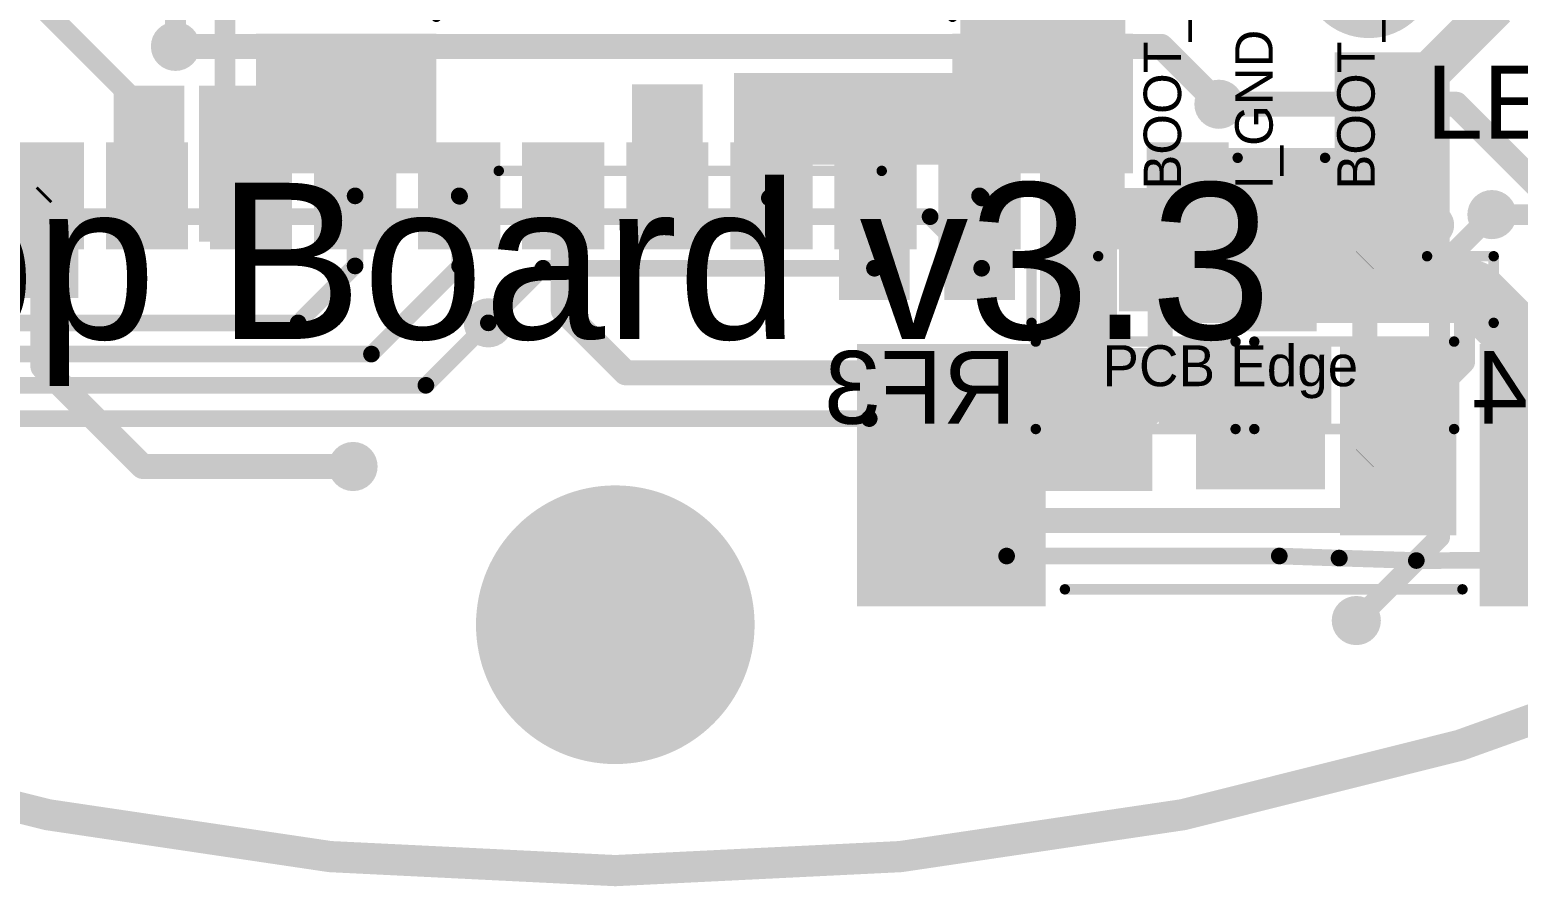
# Model space of a CAD drawing. Header units: millimetres. Extents: x -1.46 to 1.41, y -0.13 to 2.68.
# Drawn here: x -0.281 to 0.434, y -0.126 to 0.286 of the extents above; entities that cross this region are included whole.
import ezdxf

# ---------------------------------------------------------------- set-up
doc = ezdxf.new("R2010")
doc.units = ezdxf.units.MM
doc.header["$MEASUREMENT"] = 0
for name, color, linetype in [('BottomLayer', 5, 'Continuous'), ('BottomOverlay', 54, 'Continuous'), ('BottomPaste', 16, 'Continuous'), ('BottomSolder', 6, 'Continuous'), ('Mechanical2', 216, 'Continuous'), ('MultiLayer', 9, 'Continuous'), ('PadHoleLayer', 156, 'Continuous'), ('TopLayer', 1, 'Continuous'), ('TopOverlay', 2, 'Continuous'), ('TopPaste', 8, 'Continuous'), ('TopSolder', 216, 'Continuous'), ('ViaHoleLayer', 16, 'Continuous')]:
    doc.layers.add(name, color=color, linetype=linetype)
doc.styles.add('Arial', font='', dxfattribs={"height": 0.2})
doc.styles.get('Arial').set_extended_font_data('Arial')

# ---------------------------------------------------------------- blocks, each defined once
blk = doc.blocks.new('0533980367_6')
at = {"layer": 'TopLayer'}
for points in [[(-0.19094, 0.11319), (-0.10827, 0.11319), (-0.10827, -0.00492), (-0.19094, -0.00492)], [(0.19095, -0.00492), (0.10827, -0.00492), (0.10827, 0.11319), (0.19095, 0.11319)], [(-0.06496, -0.02854), (-0.03346, -0.02854), (-0.03346, -0.07972), (-0.06496, -0.07972)], [(-0.01575, -0.02854), (0.01575, -0.02854), (0.01575, -0.07972), (-0.01575, -0.07972)], [(0.03346, -0.02854), (0.06496, -0.02854), (0.06496, -0.07972), (0.03346, -0.07972)]]:
    blk.add_hatch(color=1, dxfattribs=at).paths.add_polyline_path(points)
at = {"layer": 'TopPaste'}
for points in [[(-0.19094, 0.11319), (-0.10827, 0.11319), (-0.10827, -0.00492), (-0.19094, -0.00492)], [(0.19095, -0.00492), (0.10827, -0.00492), (0.10827, 0.11319), (0.19095, 0.11319)], [(-0.06496, -0.02854), (-0.03346, -0.02854), (-0.03346, -0.07972), (-0.06496, -0.07972)], [(-0.01575, -0.02854), (0.01575, -0.02854), (0.01575, -0.07972), (-0.01575, -0.07972)], [(0.03346, -0.02854), (0.06496, -0.02854), (0.06496, -0.07972), (0.03346, -0.07972)]]:
    blk.add_hatch(color=8, dxfattribs=at).paths.add_polyline_path(points)
at = {"layer": 'TopSolder'}
for points in [[(-0.19494, 0.11719), (-0.10427, 0.11719), (-0.10427, -0.00892), (-0.19494, -0.00892)], [(0.19495, -0.00892), (0.10427, -0.00892), (0.10427, 0.11719), (0.19495, 0.11719)], [(-0.06896, -0.02454), (-0.02946, -0.02454), (-0.02946, -0.08372), (-0.06896, -0.08372)], [(-0.01975, -0.02454), (0.01975, -0.02454), (0.01975, -0.08372), (-0.01975, -0.08372)], [(0.02946, -0.02454), (0.06896, -0.02454), (0.06896, -0.08372), (0.02946, -0.08372)]]:
    blk.add_hatch(color=216, dxfattribs=at).paths.add_polyline_path(points)
at = {"layer": 'TopOverlay'}
for points, const_width in [([(0.095, 0.109), (-0.096, 0.109)], 0.005), ([(-0.09, 0.007), (-0.097, 0)], 0.01), ([(-0.083, 0.007), (-0.09, 0.007)], 0.01), ([(-0.097, 0), (-0.097, -0.038)], 0.01), ([(-0.111, -0.051), (-0.111, -0.019)], 0.005), ([(0.111, -0.019), (0.111, -0.051)], 0.005), ([(-0.079, -0.051), (-0.111, -0.051)], 0.005), ([(0.111, -0.051), (0.079, -0.051)], 0.005)]:
    blk.add_lwpolyline(points, dxfattribs=dict(at, const_width=const_width))
for points, const_width in [([(-0.09725, 0.109, 1), (-0.09475, 0.109, 1)], 0.0025), ([(0.09375, 0.109, 1), (0.09625, 0.109, 1)], 0.0025), ([(-0.0925, 0.007, 1), (-0.0875, 0.007, 1)], 0.005), ([(-0.0925, 0.007, 1), (-0.0875, 0.007, 1)], 0.005), ([(-0.0855, 0.007, 1), (-0.0805, 0.007, 1)], 0.005), ([(-0.0995, 0, 1), (-0.0945, 0, 1)], 0.005), ([(-0.0995, 0, 1), (-0.0945, 0, 1)], 0.005), ([(-0.11225, -0.019, 1), (-0.10975, -0.019, 1)], 0.0025), ([(0.10975, -0.019, 1), (0.11225, -0.019, 1)], 0.0025), ([(-0.0995, -0.038, 1), (-0.0945, -0.038, 1)], 0.005), ([(-0.11225, -0.051, 1), (-0.10975, -0.051, 1)], 0.0025), ([(-0.11225, -0.051, 1), (-0.10975, -0.051, 1)], 0.0025), ([(-0.08025, -0.051, 1), (-0.07775, -0.051, 1)], 0.0025), ([(0.07775, -0.051, 1), (0.08025, -0.051, 1)], 0.0025), ([(0.10975, -0.051, 1), (0.11225, -0.051, 1)], 0.0025), ([(0.10975, -0.051, 1), (0.11225, -0.051, 1)], 0.0025), ([(-0.077, -0.066, 1), (-0.087, -0.066, 1)], 0.01), ([(-0.0895, -0.066, 1), (-0.0845, -0.066, 1)], 0.005), ([(-0.0795, -0.066, 1), (-0.0745, -0.066, 1)], 0.005)]:
    blk.add_lwpolyline(points, format="xyb", close=True, dxfattribs=dict(at, const_width=const_width))
blk.add_text('PCB Edge', height=0.019685, rotation=180, dxfattribs=at).set_placement((0.077, 0.01144))
blk = doc.blocks.new('TACTILE_SWITCH_13MM_ACTUATOR_12')
at = {"layer": 'TopLayer'}
for points in [[(-0.20669, 0.11811), (-0.12795, 0.11811), (-0.12795, 0.05906), (-0.20669, 0.05906)], [(0.12795, 0.11811), (0.20669, 0.11811), (0.20669, 0.05906), (0.12795, 0.05906)], [(-0.20669, -0.05906), (-0.12795, -0.05906), (-0.12795, -0.11811), (-0.20669, -0.11811)], [(0.12795, -0.05906), (0.20669, -0.05906), (0.20669, -0.11811), (0.12795, -0.11811)]]:
    blk.add_hatch(color=1, dxfattribs=at).paths.add_polyline_path(points)
at = {"layer": 'TopPaste'}
for points in [[(-0.20669, 0.11811), (-0.12795, 0.11811), (-0.12795, 0.05906), (-0.20669, 0.05906)], [(0.12795, 0.11811), (0.20669, 0.11811), (0.20669, 0.05906), (0.12795, 0.05906)], [(-0.20669, -0.05906), (-0.12795, -0.05906), (-0.12795, -0.11811), (-0.20669, -0.11811)], [(0.12795, -0.05906), (0.20669, -0.05906), (0.20669, -0.11811), (0.12795, -0.11811)]]:
    blk.add_hatch(color=8, dxfattribs=at).paths.add_polyline_path(points)
at = {"layer": 'TopSolder'}
for points in [[(-0.21069, 0.12211), (-0.12395, 0.12211), (-0.12395, 0.05506), (-0.21069, 0.05506)], [(0.12395, 0.12211), (0.21069, 0.12211), (0.21069, 0.05506), (0.12395, 0.05506)], [(-0.21069, -0.05506), (-0.12395, -0.05506), (-0.12395, -0.12211), (-0.21069, -0.12211)], [(0.12395, -0.05506), (0.21069, -0.05506), (0.21069, -0.12211), (0.12395, -0.12211)]]:
    blk.add_hatch(color=216, dxfattribs=at).paths.add_polyline_path(points)
at = {"layer": 'TopOverlay', "const_width": 0.005}
for points in [[(0.094, 0.121), (-0.09, 0.121)], [(-0.124, 0.047), (-0.124, -0.047)], [(0.124, 0.047), (0.124, -0.047)], [(0.094, -0.121), (-0.09, -0.121)]]:
    blk.add_lwpolyline(points, dxfattribs=at)
at = {"layer": 'TopOverlay', "const_width": 0.0025}
for points in [[(-0.09125, 0.121, 1), (-0.08875, 0.121, 1)], [(0.09275, 0.121, 1), (0.09525, 0.121, 1)], [(-0.12525, 0.047, 1), (-0.12275, 0.047, 1)], [(0.12275, 0.047, 1), (0.12525, 0.047, 1)], [(-0.12525, -0.047, 1), (-0.12275, -0.047, 1)], [(0.12275, -0.047, 1), (0.12525, -0.047, 1)], [(-0.09125, -0.121, 1), (-0.08875, -0.121, 1)], [(0.09275, -0.121, 1), (0.09525, -0.121, 1)]]:
    blk.add_lwpolyline(points, format="xyb", close=True, dxfattribs=at)
blk = doc.blocks.new('M55_7012642R_B_121')
at = {"layer": 'BottomLayer'}
for points in [[(-0.42185, 0.14961), (-0.37461, 0.14961), (-0.37461, 0.04331), (-0.42185, 0.04331)], [(-0.28425, 0.08661), (-0.31575, 0.08661), (-0.31575, 0.12992), (-0.28425, 0.12992)], [(-0.23425, 0.08661), (-0.26575, 0.08661), (-0.26575, 0.12992), (-0.23425, 0.12992)], [(-0.18425, 0.08661), (-0.21575, 0.08661), (-0.21575, 0.12992), (-0.18425, 0.12992)], [(-0.13425, 0.08661), (-0.16575, 0.08661), (-0.16575, 0.12992), (-0.13425, 0.12992)], [(-0.08425, 0.08661), (-0.11575, 0.08661), (-0.11575, 0.12992), (-0.08425, 0.12992)], [(-0.03425, 0.08661), (-0.06575, 0.08661), (-0.06575, 0.12992), (-0.03425, 0.12992)], [(0.01575, 0.08661), (-0.01575, 0.08661), (-0.01575, 0.12992), (0.01575, 0.12992)], [(0.06575, 0.08661), (0.03425, 0.08661), (0.03425, 0.12992), (0.06575, 0.12992)], [(0.11575, 0.08661), (0.08425, 0.08661), (0.08425, 0.12992), (0.11575, 0.12992)], [(0.16575, 0.08661), (0.13425, 0.08661), (0.13425, 0.12992), (0.16575, 0.12992)], [(0.21575, 0.08661), (0.18425, 0.08661), (0.18425, 0.12992), (0.21575, 0.12992)], [(0.26575, 0.08661), (0.23425, 0.08661), (0.23425, 0.12992), (0.26575, 0.12992)]]:
    blk.add_hatch(color=5, dxfattribs=at).paths.add_polyline_path(points)
at = {"layer": 'BottomPaste'}
for points in [[(-0.42185, 0.14961), (-0.37461, 0.14961), (-0.37461, 0.04331), (-0.42185, 0.04331)], [(-0.28425, 0.08661), (-0.31575, 0.08661), (-0.31575, 0.12992), (-0.28425, 0.12992)], [(-0.23425, 0.08661), (-0.26575, 0.08661), (-0.26575, 0.12992), (-0.23425, 0.12992)], [(-0.18425, 0.08661), (-0.21575, 0.08661), (-0.21575, 0.12992), (-0.18425, 0.12992)], [(-0.13425, 0.08661), (-0.16575, 0.08661), (-0.16575, 0.12992), (-0.13425, 0.12992)], [(-0.08425, 0.08661), (-0.11575, 0.08661), (-0.11575, 0.12992), (-0.08425, 0.12992)], [(-0.03425, 0.08661), (-0.06575, 0.08661), (-0.06575, 0.12992), (-0.03425, 0.12992)], [(0.01575, 0.08661), (-0.01575, 0.08661), (-0.01575, 0.12992), (0.01575, 0.12992)], [(0.06575, 0.08661), (0.03425, 0.08661), (0.03425, 0.12992), (0.06575, 0.12992)], [(0.11575, 0.08661), (0.08425, 0.08661), (0.08425, 0.12992), (0.11575, 0.12992)], [(0.16575, 0.08661), (0.13425, 0.08661), (0.13425, 0.12992), (0.16575, 0.12992)], [(0.21575, 0.08661), (0.18425, 0.08661), (0.18425, 0.12992), (0.21575, 0.12992)], [(0.26575, 0.08661), (0.23425, 0.08661), (0.23425, 0.12992), (0.26575, 0.12992)]]:
    blk.add_hatch(color=16, dxfattribs=at).paths.add_polyline_path(points)
at = {"layer": 'BottomSolder'}
for points in [[(-0.42585, 0.15361), (-0.37061, 0.15361), (-0.37061, 0.03931), (-0.42585, 0.03931)], [(-0.28025, 0.08261), (-0.31975, 0.08261), (-0.31975, 0.13392), (-0.28025, 0.13392)], [(-0.23025, 0.08261), (-0.26975, 0.08261), (-0.26975, 0.13392), (-0.23025, 0.13392)], [(-0.18025, 0.08261), (-0.21975, 0.08261), (-0.21975, 0.13392), (-0.18025, 0.13392)], [(-0.13025, 0.08261), (-0.16975, 0.08261), (-0.16975, 0.13392), (-0.13025, 0.13392)], [(-0.08025, 0.08261), (-0.11975, 0.08261), (-0.11975, 0.13392), (-0.08025, 0.13392)], [(-0.03025, 0.08261), (-0.06975, 0.08261), (-0.06975, 0.13392), (-0.03025, 0.13392)], [(0.01975, 0.08261), (-0.01975, 0.08261), (-0.01975, 0.13392), (0.01975, 0.13392)], [(0.06975, 0.08261), (0.03025, 0.08261), (0.03025, 0.13392), (0.06975, 0.13392)], [(0.11975, 0.08261), (0.08025, 0.08261), (0.08025, 0.13392), (0.11975, 0.13392)], [(0.16975, 0.08261), (0.13025, 0.08261), (0.13025, 0.13392), (0.16975, 0.13392)], [(0.21975, 0.08261), (0.18025, 0.08261), (0.18025, 0.13392), (0.21975, 0.13392)], [(0.26975, 0.08261), (0.23025, 0.08261), (0.23025, 0.13392), (0.26975, 0.13392)]]:
    blk.add_hatch(color=6, dxfattribs=at).paths.add_polyline_path(points)
at = {"layer": 'PadHoleLayer'}
h = blk.add_hatch(color=156, dxfattribs=at)
edge = h.paths.add_edge_path()
edge.add_arc((-0.38701, 0), 0.03248, 0, 360)
at = {"layer": 'BottomOverlay', "const_width": 0.005}
blk.add_lwpolyline([(-0.324, 0.09), (-0.366, 0.09)], dxfattribs=at)
at = {"layer": 'BottomOverlay', "const_width": 0.0025}
for points in [[(-0.36725, 0.09, 1), (-0.36475, 0.09, 1)], [(-0.32525, 0.09, 1), (-0.32275, 0.09, 1)]]:
    blk.add_lwpolyline(points, format="xyb", close=True, dxfattribs=at)
blk = doc.blocks.new('RES0603_B_152')
at = {"layer": 'BottomLayer'}
for points in [[(-0.045, -0.0175), (-0.045, 0.0175), (-0.015, 0.0175), (-0.015, -0.0175)], [(0.015, -0.0175), (0.015, 0.0175), (0.045, 0.0175), (0.045, -0.0175)]]:
    blk.add_hatch(color=5, dxfattribs=at).paths.add_polyline_path(points)
at = {"layer": 'BottomPaste'}
for points in [[(-0.045, -0.0175), (-0.045, 0.0175), (-0.015, 0.0175), (-0.015, -0.0175)], [(0.015, -0.0175), (0.015, 0.0175), (0.045, 0.0175), (0.045, -0.0175)]]:
    blk.add_hatch(color=16, dxfattribs=at).paths.add_polyline_path(points)
at = {"layer": 'BottomSolder'}
for points in [[(-0.049, -0.0215), (-0.049, 0.0215), (-0.011, 0.0215), (-0.011, -0.0215)], [(0.011, -0.0215), (0.011, 0.0215), (0.049, 0.0215), (0.049, -0.0215)]]:
    blk.add_hatch(color=6, dxfattribs=at).paths.add_polyline_path(points)
at = {"layer": 'BottomOverlay', "const_width": 0.005}
for points in [[(-0.048, 0.021), (0.048, 0.021)], [(-0.048, -0.021), (-0.048, 0.021)], [(0.048, -0.021), (0.048, 0.021)], [(-0.048, -0.021), (0.048, -0.021)]]:
    blk.add_lwpolyline(points, dxfattribs=at)
at = {"layer": 'BottomOverlay', "const_width": 0.0025}
for points in [[(-0.04925, 0.021, 1), (-0.04675, 0.021, 1)], [(-0.04925, 0.021, 1), (-0.04675, 0.021, 1)], [(0.04675, 0.021, 1), (0.04925, 0.021, 1)], [(0.04675, 0.021, 1), (0.04925, 0.021, 1)], [(-0.04925, -0.021, 1), (-0.04675, -0.021, 1)], [(-0.04925, -0.021, 1), (-0.04675, -0.021, 1)], [(0.04675, -0.021, 1), (0.04925, -0.021, 1)], [(0.04675, -0.021, 1), (0.04925, -0.021, 1)]]:
    blk.add_lwpolyline(points, format="xyb", close=True, dxfattribs=at)
blk = doc.blocks.new('RES0603_B_153')
at = {"layer": 'BottomLayer'}
for points in [[(-0.045, -0.0175), (-0.045, 0.0175), (-0.015, 0.0175), (-0.015, -0.0175)], [(0.015, -0.0175), (0.015, 0.0175), (0.045, 0.0175), (0.045, -0.0175)]]:
    blk.add_hatch(color=5, dxfattribs=at).paths.add_polyline_path(points)
at = {"layer": 'BottomPaste'}
for points in [[(-0.045, -0.0175), (-0.045, 0.0175), (-0.015, 0.0175), (-0.015, -0.0175)], [(0.015, -0.0175), (0.015, 0.0175), (0.045, 0.0175), (0.045, -0.0175)]]:
    blk.add_hatch(color=16, dxfattribs=at).paths.add_polyline_path(points)
at = {"layer": 'BottomSolder'}
for points in [[(-0.049, -0.0215), (-0.049, 0.0215), (-0.011, 0.0215), (-0.011, -0.0215)], [(0.011, -0.0215), (0.011, 0.0215), (0.049, 0.0215), (0.049, -0.0215)]]:
    blk.add_hatch(color=6, dxfattribs=at).paths.add_polyline_path(points)
at = {"layer": 'BottomOverlay', "const_width": 0.005}
for points in [[(0.048, 0.021), (-0.048, 0.021)], [(-0.048, 0.021), (-0.048, -0.021)], [(0.048, 0.021), (0.048, -0.021)], [(0.048, -0.021), (-0.048, -0.021)]]:
    blk.add_lwpolyline(points, dxfattribs=at)
at = {"layer": 'BottomOverlay', "const_width": 0.0025}
for points in [[(-0.04925, 0.021, 1), (-0.04675, 0.021, 1)], [(-0.04925, 0.021, 1), (-0.04675, 0.021, 1)], [(0.04675, 0.021, 1), (0.04925, 0.021, 1)], [(0.04675, 0.021, 1), (0.04925, 0.021, 1)], [(-0.04925, -0.021, 1), (-0.04675, -0.021, 1)], [(-0.04925, -0.021, 1), (-0.04675, -0.021, 1)], [(0.04675, -0.021, 1), (0.04925, -0.021, 1)], [(0.04675, -0.021, 1), (0.04925, -0.021, 1)]]:
    blk.add_lwpolyline(points, format="xyb", close=True, dxfattribs=at)

msp = doc.modelspace()

# ---------------------------------------------------------------- hatches: boundary and pattern name
at = {"layer": 'BottomLayer'}
h = msp.add_hatch(color=5, dxfattribs=at)
edge = h.paths.add_edge_path()
edge.add_arc((-0.21132, 0.27781), 0.01181, 0, 360)
for points in [[(0.346, 0.163), (0.4, 0.163), (0.4, 0.272), (0.346, 0.272)], [(-0.241, 0.184), (-0.207, 0.184), (-0.207, 0.259), (-0.241, 0.259)], [(-0.2, 0.184), (-0.158, 0.184), (-0.158, 0.259), (-0.2, 0.259)], [(0.008, 0.184), (0.042, 0.184), (0.042, 0.25958), (0.008, 0.25958)], [(0.058, 0.183), (0.092, 0.183), (0.092, 0.258), (0.058, 0.258)], [(-0.258, 0.22898), (-0.292, 0.22898), (-0.292, 0.157), (-0.258, 0.157)], [(0.259, 0.145), (0.4, 0.145), (0.4, 0.229), (0.259, 0.229)], [(0.1415, 0.22798), (0.1075, 0.22798), (0.1075, 0.156), (0.1415, 0.156)], [(0.192, 0.22798), (0.158, 0.22798), (0.158, 0.156), (0.192, 0.156)], [(0.204, 0.067), (0.241, 0.067), (0.241, 0.228), (0.204, 0.228)], [(0.258, 0.06426), (0.258, 0.133), (0.204, 0.133), (0.204, 0.06426)], [(0.265, 0.096), (0.341, 0.096), (0.341, 0.134), (0.265, 0.134)], [(0.279, 0.065), (0.341, 0.065), (0.341, 0.13423), (0.279, 0.13423)], [(0.404, 0.043), (0.404, 0.134), (0.34819, 0.134), (0.34819, 0.043)], [(0.367, 0.095), (0.404, 0.095), (0.404, 0.134), (0.367, 0.134)]]:
    msp.add_hatch(color=5, dxfattribs=at).paths.add_polyline_path(points)
h = msp.add_hatch(color=5, dxfattribs=at)
edge = h.paths.add_edge_path()
edge.add_arc((-0.225, 0.246), 0.01181, 0, 360)
h = msp.add_hatch(color=5, dxfattribs=at)
edge = h.paths.add_edge_path()
edge.add_arc((-0.1875, 0.246), 0.01181, 0, 360)
h = msp.add_hatch(color=5, dxfattribs=at)
edge = h.paths.add_edge_path()
edge.add_arc((0.29, 0.25), 0.01181, 0, 360)
h = msp.add_hatch(color=5, dxfattribs=at)
edge = h.paths.add_edge_path()
edge.add_arc((0.025, 0.24558), 0.01181, 0, 360)
h = msp.add_hatch(color=5, dxfattribs=at)
edge = h.paths.add_edge_path()
edge.add_arc((0.075, 0.244), 0.01181, 0, 360)
h = msp.add_hatch(color=5, dxfattribs=at)
edge = h.paths.add_edge_path()
edge.add_arc((0.325, 0.211), 0.01181, 0, 360)
h = msp.add_hatch(color=5, dxfattribs=at)
edge = h.paths.add_edge_path()
edge.add_arc((0.42116, 0.197), 0.01181, 0, 360)
h = msp.add_hatch(color=5, dxfattribs=at)
edge = h.paths.add_edge_path()
edge.add_arc((-0.275, 0.17123), 0.01181, 0, 360)
h = msp.add_hatch(color=5, dxfattribs=at)
edge = h.paths.add_edge_path()
edge.add_arc((0.1245, 0.17123), 0.01181, 0, 360)
h = msp.add_hatch(color=5, dxfattribs=at)
edge = h.paths.add_edge_path()
edge.add_arc((0.176, 0.17123), 0.01181, 0, 360)
h = msp.add_hatch(color=5, dxfattribs=at)
edge = h.paths.add_edge_path()
edge.add_arc((0.325, 0.15327), 0.01181, 0, 360)
h = msp.add_hatch(color=5, dxfattribs=at)
edge = h.paths.add_edge_path()
edge.add_arc((-0.061, 0.145), 0.01181, 0, 360)
h = msp.add_hatch(color=5, dxfattribs=at)
edge = h.paths.add_edge_path()
edge.add_arc((-0.126, 0.076), 0.01181, 0, 360)
h = msp.add_hatch(color=5, dxfattribs=at)
edge = h.paths.add_edge_path()
edge.add_arc((0.235, 0.08), 0.01181, 0, 360)
h = msp.add_hatch(color=5, dxfattribs=at)
edge = h.paths.add_edge_path()
edge.add_arc((0.294, 0.08), 0.01181, 0, 360)
h = msp.add_hatch(color=5, dxfattribs=at)
edge = h.paths.add_edge_path()
edge.add_arc((0.327, 0.08), 0.01181, 0, 360)
h = msp.add_hatch(color=5, dxfattribs=at)
edge = h.paths.add_edge_path()
edge.add_arc((0.36, 0.08), 0.01181, 0, 360)
h = msp.add_hatch(color=5, dxfattribs=at)
edge = h.paths.add_edge_path()
edge.add_arc((0, 0), 0.05906, 0, 360)
h = msp.add_hatch(color=5, dxfattribs=at)
edge = h.paths.add_edge_path()
edge.add_arc((0.356, 0.002), 0.01181, 0, 360)
at = {"layer": 'BottomSolder'}
h = msp.add_hatch(color=6, dxfattribs=at)
edge = h.paths.add_edge_path()
edge.add_arc((-0.21132, 0.27781), 0.00591, 0, 360)
h = msp.add_hatch(color=6, dxfattribs=at)
edge = h.paths.add_edge_path()
edge.add_arc((-0.225, 0.246), 0.00591, 0, 360)
h = msp.add_hatch(color=6, dxfattribs=at)
edge = h.paths.add_edge_path()
edge.add_arc((-0.1875, 0.246), 0.00591, 0, 360)
h = msp.add_hatch(color=6, dxfattribs=at)
edge = h.paths.add_edge_path()
edge.add_arc((0.025, 0.24558), 0.00591, 0, 360)
h = msp.add_hatch(color=6, dxfattribs=at)
edge = h.paths.add_edge_path()
edge.add_arc((0.29, 0.25), 0.00591, 0, 360)
h = msp.add_hatch(color=6, dxfattribs=at)
edge = h.paths.add_edge_path()
edge.add_arc((0.075, 0.244), 0.00591, 0, 360)
h = msp.add_hatch(color=6, dxfattribs=at)
edge = h.paths.add_edge_path()
edge.add_arc((0.325, 0.211), 0.00591, 0, 360)
h = msp.add_hatch(color=6, dxfattribs=at)
edge = h.paths.add_edge_path()
edge.add_arc((0.42116, 0.197), 0.00591, 0, 360)
h = msp.add_hatch(color=6, dxfattribs=at)
edge = h.paths.add_edge_path()
edge.add_arc((-0.275, 0.17123), 0.00591, 0, 360)
h = msp.add_hatch(color=6, dxfattribs=at)
edge = h.paths.add_edge_path()
edge.add_arc((0.1245, 0.17123), 0.00591, 0, 360)
h = msp.add_hatch(color=6, dxfattribs=at)
edge = h.paths.add_edge_path()
edge.add_arc((0.176, 0.17123), 0.00591, 0, 360)
h = msp.add_hatch(color=6, dxfattribs=at)
edge = h.paths.add_edge_path()
edge.add_arc((0.325, 0.15327), 0.00591, 0, 360)
h = msp.add_hatch(color=6, dxfattribs=at)
edge = h.paths.add_edge_path()
edge.add_arc((-0.061, 0.145), 0.00591, 0, 360)
h = msp.add_hatch(color=6, dxfattribs=at)
edge = h.paths.add_edge_path()
edge.add_arc((0.235, 0.08), 0.00591, 0, 360)
h = msp.add_hatch(color=6, dxfattribs=at)
edge = h.paths.add_edge_path()
edge.add_arc((0.294, 0.08), 0.00591, 0, 360)
h = msp.add_hatch(color=6, dxfattribs=at)
edge = h.paths.add_edge_path()
edge.add_arc((0.327, 0.08), 0.00591, 0, 360)
h = msp.add_hatch(color=6, dxfattribs=at)
edge = h.paths.add_edge_path()
edge.add_arc((0.36, 0.08), 0.00591, 0, 360)
h = msp.add_hatch(color=6, dxfattribs=at)
edge = h.paths.add_edge_path()
edge.add_arc((-0.126, 0.076), 0.00591, 0, 360)
h = msp.add_hatch(color=6, dxfattribs=at)
edge = h.paths.add_edge_path()
edge.add_arc((0, 0), 0.06306, 0, 360)
h = msp.add_hatch(color=6, dxfattribs=at)
edge = h.paths.add_edge_path()
edge.add_arc((0.356, 0.002), 0.00591, 0, 360)
at = {"layer": 'MultiLayer'}
h = msp.add_hatch(color=9, dxfattribs=at)
edge = h.paths.add_edge_path()
edge.add_arc((0, 0), 0.05906, 0, 360)
at = {"layer": 'PadHoleLayer'}
h = msp.add_hatch(color=156, dxfattribs=at)
edge = h.paths.add_edge_path()
edge.add_arc((0, 0), 0.06693, 0, 360)
at = {"layer": 'TopLayer'}
for points in [[(0.1657, 0.25078), (0.245, 0.25078), (0.245, 0.29778), (0.1657, 0.29778)], [(0.057, 0.221), (0.244, 0.221), (0.244, 0.265), (0.057, 0.265)], [(0.295, 0.141), (0.337, 0.141), (0.337, 0.224), (0.295, 0.224)]]:
    msp.add_hatch(color=1, dxfattribs=at).paths.add_polyline_path(points)
h = msp.add_hatch(color=1, dxfattribs=at)
edge = h.paths.add_edge_path()
edge.add_arc((-0.21132, 0.27781), 0.01181, 0, 360)
h = msp.add_hatch(color=1, dxfattribs=at)
edge = h.paths.add_edge_path()
edge.add_arc((-0.225, 0.246), 0.01181, 0, 360)
h = msp.add_hatch(color=1, dxfattribs=at)
edge = h.paths.add_edge_path()
edge.add_arc((-0.1875, 0.246), 0.01181, 0, 360)
h = msp.add_hatch(color=1, dxfattribs=at)
edge = h.paths.add_edge_path()
edge.add_arc((0.29, 0.25), 0.01181, 0, 360)
h = msp.add_hatch(color=1, dxfattribs=at)
edge = h.paths.add_edge_path()
edge.add_arc((0.025, 0.24558), 0.01181, 0, 360)
h = msp.add_hatch(color=1, dxfattribs=at)
edge = h.paths.add_edge_path()
edge.add_arc((0.075, 0.244), 0.01181, 0, 360)
h = msp.add_hatch(color=1, dxfattribs=at)
edge = h.paths.add_edge_path()
edge.add_arc((0.325, 0.211), 0.01181, 0, 360)
h = msp.add_hatch(color=1, dxfattribs=at)
edge = h.paths.add_edge_path()
edge.add_arc((0.42116, 0.197), 0.01181, 0, 360)
h = msp.add_hatch(color=1, dxfattribs=at)
edge = h.paths.add_edge_path()
edge.add_arc((-0.275, 0.17123), 0.01181, 0, 360)
h = msp.add_hatch(color=1, dxfattribs=at)
edge = h.paths.add_edge_path()
edge.add_arc((0.1245, 0.17123), 0.01181, 0, 360)
h = msp.add_hatch(color=1, dxfattribs=at)
edge = h.paths.add_edge_path()
edge.add_arc((0.176, 0.17123), 0.01181, 0, 360)
h = msp.add_hatch(color=1, dxfattribs=at)
edge = h.paths.add_edge_path()
edge.add_arc((0.325, 0.15327), 0.01181, 0, 360)
h = msp.add_hatch(color=1, dxfattribs=at)
edge = h.paths.add_edge_path()
edge.add_arc((-0.061, 0.145), 0.01181, 0, 360)
h = msp.add_hatch(color=1, dxfattribs=at)
edge = h.paths.add_edge_path()
edge.add_arc((-0.126, 0.076), 0.01181, 0, 360)
h = msp.add_hatch(color=1, dxfattribs=at)
edge = h.paths.add_edge_path()
edge.add_arc((0.235, 0.08), 0.01181, 0, 360)
h = msp.add_hatch(color=1, dxfattribs=at)
edge = h.paths.add_edge_path()
edge.add_arc((0.294, 0.08), 0.01181, 0, 360)
h = msp.add_hatch(color=1, dxfattribs=at)
edge = h.paths.add_edge_path()
edge.add_arc((0.327, 0.08), 0.01181, 0, 360)
h = msp.add_hatch(color=1, dxfattribs=at)
edge = h.paths.add_edge_path()
edge.add_arc((0.36, 0.08), 0.01181, 0, 360)
h = msp.add_hatch(color=1, dxfattribs=at)
edge = h.paths.add_edge_path()
edge.add_arc((0, 0), 0.05906, 0, 360)
h = msp.add_hatch(color=1, dxfattribs=at)
edge = h.paths.add_edge_path()
edge.add_arc((0.356, 0.002), 0.01181, 0, 360)
at = {"layer": 'TopSolder'}
h = msp.add_hatch(color=216, dxfattribs=at)
edge = h.paths.add_edge_path()
edge.add_arc((-0.21132, 0.27781), 0.00591, 0, 360)
h = msp.add_hatch(color=216, dxfattribs=at)
edge = h.paths.add_edge_path()
edge.add_arc((-0.225, 0.246), 0.00591, 0, 360)
h = msp.add_hatch(color=216, dxfattribs=at)
edge = h.paths.add_edge_path()
edge.add_arc((-0.1875, 0.246), 0.00591, 0, 360)
h = msp.add_hatch(color=216, dxfattribs=at)
edge = h.paths.add_edge_path()
edge.add_arc((0.025, 0.24558), 0.00591, 0, 360)
h = msp.add_hatch(color=216, dxfattribs=at)
edge = h.paths.add_edge_path()
edge.add_arc((0.29, 0.25), 0.00591, 0, 360)
h = msp.add_hatch(color=216, dxfattribs=at)
edge = h.paths.add_edge_path()
edge.add_arc((0.075, 0.244), 0.00591, 0, 360)
h = msp.add_hatch(color=216, dxfattribs=at)
edge = h.paths.add_edge_path()
edge.add_arc((0.325, 0.211), 0.00591, 0, 360)
h = msp.add_hatch(color=216, dxfattribs=at)
edge = h.paths.add_edge_path()
edge.add_arc((0.42116, 0.197), 0.00591, 0, 360)
h = msp.add_hatch(color=216, dxfattribs=at)
edge = h.paths.add_edge_path()
edge.add_arc((-0.275, 0.17123), 0.00591, 0, 360)
h = msp.add_hatch(color=216, dxfattribs=at)
edge = h.paths.add_edge_path()
edge.add_arc((0.1245, 0.17123), 0.00591, 0, 360)
h = msp.add_hatch(color=216, dxfattribs=at)
edge = h.paths.add_edge_path()
edge.add_arc((0.176, 0.17123), 0.00591, 0, 360)
h = msp.add_hatch(color=216, dxfattribs=at)
edge = h.paths.add_edge_path()
edge.add_arc((0.325, 0.15327), 0.00591, 0, 360)
h = msp.add_hatch(color=216, dxfattribs=at)
edge = h.paths.add_edge_path()
edge.add_arc((-0.061, 0.145), 0.00591, 0, 360)
h = msp.add_hatch(color=216, dxfattribs=at)
edge = h.paths.add_edge_path()
edge.add_arc((0.235, 0.08), 0.00591, 0, 360)
h = msp.add_hatch(color=216, dxfattribs=at)
edge = h.paths.add_edge_path()
edge.add_arc((0.294, 0.08), 0.00591, 0, 360)
h = msp.add_hatch(color=216, dxfattribs=at)
edge = h.paths.add_edge_path()
edge.add_arc((0.327, 0.08), 0.00591, 0, 360)
h = msp.add_hatch(color=216, dxfattribs=at)
edge = h.paths.add_edge_path()
edge.add_arc((0.36, 0.08), 0.00591, 0, 360)
h = msp.add_hatch(color=216, dxfattribs=at)
edge = h.paths.add_edge_path()
edge.add_arc((-0.126, 0.076), 0.00591, 0, 360)
h = msp.add_hatch(color=216, dxfattribs=at)
edge = h.paths.add_edge_path()
edge.add_arc((0, 0), 0.06306, 0, 360)
h = msp.add_hatch(color=216, dxfattribs=at)
edge = h.paths.add_edge_path()
edge.add_arc((0.356, 0.002), 0.00591, 0, 360)
at = {"layer": 'ViaHoleLayer'}
h = msp.add_hatch(color=16, dxfattribs=at)
edge = h.paths.add_edge_path()
edge.add_arc((-0.21132, 0.27781), 0.00591, 0, 360)
h = msp.add_hatch(color=16, dxfattribs=at)
edge = h.paths.add_edge_path()
edge.add_arc((-0.225, 0.246), 0.00591, 0, 360)
h = msp.add_hatch(color=16, dxfattribs=at)
edge = h.paths.add_edge_path()
edge.add_arc((-0.1875, 0.246), 0.00591, 0, 360)
h = msp.add_hatch(color=16, dxfattribs=at)
edge = h.paths.add_edge_path()
edge.add_arc((0.025, 0.24558), 0.00591, 0, 360)
h = msp.add_hatch(color=16, dxfattribs=at)
edge = h.paths.add_edge_path()
edge.add_arc((0.29, 0.25), 0.00591, 0, 360)
h = msp.add_hatch(color=16, dxfattribs=at)
edge = h.paths.add_edge_path()
edge.add_arc((0.075, 0.244), 0.00591, 0, 360)
h = msp.add_hatch(color=16, dxfattribs=at)
edge = h.paths.add_edge_path()
edge.add_arc((0.325, 0.211), 0.00591, 0, 360)
h = msp.add_hatch(color=16, dxfattribs=at)
edge = h.paths.add_edge_path()
edge.add_arc((0.42116, 0.197), 0.00591, 0, 360)
h = msp.add_hatch(color=16, dxfattribs=at)
edge = h.paths.add_edge_path()
edge.add_arc((-0.275, 0.17123), 0.00591, 0, 360)
h = msp.add_hatch(color=16, dxfattribs=at)
edge = h.paths.add_edge_path()
edge.add_arc((0.1245, 0.17123), 0.00591, 0, 360)
h = msp.add_hatch(color=16, dxfattribs=at)
edge = h.paths.add_edge_path()
edge.add_arc((0.176, 0.17123), 0.00591, 0, 360)
h = msp.add_hatch(color=16, dxfattribs=at)
edge = h.paths.add_edge_path()
edge.add_arc((0.325, 0.15327), 0.00591, 0, 360)
h = msp.add_hatch(color=16, dxfattribs=at)
edge = h.paths.add_edge_path()
edge.add_arc((-0.061, 0.145), 0.00591, 0, 360)
h = msp.add_hatch(color=16, dxfattribs=at)
edge = h.paths.add_edge_path()
edge.add_arc((0.235, 0.08), 0.00591, 0, 360)
h = msp.add_hatch(color=16, dxfattribs=at)
edge = h.paths.add_edge_path()
edge.add_arc((0.294, 0.08), 0.00591, 0, 360)
h = msp.add_hatch(color=16, dxfattribs=at)
edge = h.paths.add_edge_path()
edge.add_arc((0.327, 0.08), 0.00591, 0, 360)
h = msp.add_hatch(color=16, dxfattribs=at)
edge = h.paths.add_edge_path()
edge.add_arc((0.36, 0.08), 0.00591, 0, 360)
h = msp.add_hatch(color=16, dxfattribs=at)
edge = h.paths.add_edge_path()
edge.add_arc((-0.126, 0.076), 0.00591, 0, 360)
h = msp.add_hatch(color=16, dxfattribs=at)
edge = h.paths.add_edge_path()
edge.add_arc((0.356, 0.002), 0.00591, 0, 360)

# ---------------------------------------------------------------- linework, layer by layer
at = {"layer": 'BottomLayer'}
for points, const_width in [([(0.37323, 0.24733), (0.42282, 0.29692)], 0.02), ([(-0.21132, 0.27781), (0.26219, 0.27781)], 0.012), ([(0.26219, 0.27781), (0.29, 0.25)], 0.012), ([(-0.225, 0.246), (-0.225, 0.247)], 0.01), ([(-0.225, 0.20599), (-0.225, 0.246)], 0.01), ([(0.025, 0.20599), (0.025, 0.24558)], 0.012), ([(0.075, 0.20599), (0.075, 0.244)], 0.012), ([(0.2245, 0.20549), (0.225, 0.20599)], 0.02), ([(-0.275, 0.20599), (-0.274, 0.20699)], 0.01), ([(-0.275, 0.17123), (-0.275, 0.20599)], 0.01), ([(-0.125, 0.17234), (-0.125, 0.20599)], 0.008), ([(-0.075, 0.20599), (-0.07481, 0.2058)], 0.008), ([(-0.07481, 0.17234), (-0.07481, 0.2058)], 0.008), ([(-0.025, 0.151), (-0.025, 0.20599)], 0.012), ([(0.074, 0.20499), (0.075, 0.20599)], 0.008), ([(0.1245, 0.20549), (0.125, 0.20599)], 0.012), ([(0.1245, 0.17123), (0.1245, 0.20549)], 0.012), ([(0.1755, 0.20449), (0.176, 0.20499)], 0.012), ([(0.1755, 0.16523), (0.1755, 0.20449)], 0.012), ([(0.175, 0.20599), (0.176, 0.20499)], 0.008), ([(0.373, 0.1885), (0.373, 0.193)], 0.03), ([(0.3295, 0.187), (0.3565, 0.16)], 0.03), ([(0.42116, 0.197), (0.493, 0.197)], 0.01), ([(-0.275, 0.16798), (-0.275, 0.17123)], 0.01), ([(-0.15234, 0.145), (-0.125, 0.17234)], 0.008), ([(-0.11715, 0.13), (-0.07481, 0.17234)], 0.008), ([(0.3565, 0.16), (0.412, 0.16)], 0.03), ([(0.412, 0.16), (0.495, 0.077)], 0.03), ([(0.1755, 0.16523), (0.176, 0.16473)], 0.012), ([(-0.025, 0.151), (0.005, 0.121)], 0.012), ([(-0.593, 0.145), (-0.15234, 0.145)], 0.008), ([(-0.091, 0.115), (-0.061, 0.145)], 0.008), ([(-0.605, 0.13), (-0.11715, 0.13)], 0.008), ([(0.005, 0.121), (0.127, 0.121)], 0.012), ([(0.127, 0.121), (0.198, 0.05)], 0.012), ([(0.224, 0.116), (0.2245, 0.1165)], 0.02), ([(-0.615, 0.115), (-0.091, 0.115)], 0.008), ([(0.22, 0.115), (0.22331, 0.11169)], 0.012), ([(-0.68619, 0.099), (0.122, 0.099)], 0.008), ([(0.122, 0.099), (0.188, 0.033)], 0.008), ([(0.35778, 0.07278), (0.36, 0.075)], 0.012), ([(0.198, 0.05), (0.362, 0.05)], 0.012), ([(0.188, 0.033), (0.319, 0.033)], 0.008), ([(0.319, 0.033), (0.34769, 0.03201)], 0.008), ([(0.34769, 0.03201), (0.34769, 0.03201)], 0.008), ([(0.34769, 0.03201), (0.34769, 0.03201)], 0.008), ([(0.34769, 0.03201), (0.34769, 0.03201)], 0.008), ([(0.34784, 0.03201), (0.38483, 0.03083)], 0.008), ([(0.38483, 0.03083), (0.50427, 0.031)], 0.008), ([(0.38483, 0.03083), (0.38483, 0.03083)], 0.008)]:
    msp.add_lwpolyline(points, dxfattribs=dict(at, const_width=const_width))
for points, const_width in [([(-0.21432, 0.27781, 1), (-0.20832, 0.27781, 1)], 0.006), ([(0.25919, 0.27781, 1), (0.26519, 0.27781, 1)], 0.006), ([(0.25919, 0.27781, 1), (0.26519, 0.27781, 1)], 0.006), ([(-0.2275, 0.247, 1), (-0.2225, 0.247, 1)], 0.005), ([(-0.2275, 0.246, 1), (-0.2225, 0.246, 1)], 0.005), ([(-0.2275, 0.246, 1), (-0.2225, 0.246, 1)], 0.005), ([(0.022, 0.24558, 1), (0.028, 0.24558, 1)], 0.006), ([(0.287, 0.25, 1), (0.293, 0.25, 1)], 0.006), ([(0.36823, 0.24733, 1), (0.37823, 0.24733, 1)], 0.01), ([(0.072, 0.244, 1), (0.078, 0.244, 1)], 0.006), ([(0.2195, 0.20549, 1), (0.2295, 0.20549, 1)], 0.01), ([(0.22, 0.20599, 1), (0.23, 0.20599, 1)], 0.01), ([(-0.2775, 0.20599, 1), (-0.2725, 0.20599, 1)], 0.005), ([(-0.2775, 0.20599, 1), (-0.2725, 0.20599, 1)], 0.005), ([(-0.2765, 0.20699, 1), (-0.2715, 0.20699, 1)], 0.005), ([(-0.2275, 0.20599, 1), (-0.2225, 0.20599, 1)], 0.005), ([(-0.127, 0.20599, 1), (-0.123, 0.20599, 1)], 0.004), ([(-0.077, 0.20599, 1), (-0.073, 0.20599, 1)], 0.004), ([(-0.07681, 0.2058, 1), (-0.07281, 0.2058, 1)], 0.004), ([(-0.07681, 0.2058, 1), (-0.07281, 0.2058, 1)], 0.004), ([(-0.028, 0.20599, 1), (-0.022, 0.20599, 1)], 0.006), ([(0.022, 0.20599, 1), (0.028, 0.20599, 1)], 0.006), ([(0.072, 0.20599, 1), (0.078, 0.20599, 1)], 0.006), ([(0.072, 0.20499, 1), (0.076, 0.20499, 1)], 0.004), ([(0.073, 0.20599, 1), (0.077, 0.20599, 1)], 0.004), ([(0.1215, 0.20549, 1), (0.1275, 0.20549, 1)], 0.006), ([(0.1215, 0.20549, 1), (0.1275, 0.20549, 1)], 0.006), ([(0.122, 0.20599, 1), (0.128, 0.20599, 1)], 0.006), ([(0.1725, 0.20449, 1), (0.1785, 0.20449, 1)], 0.006), ([(0.1725, 0.20449, 1), (0.1785, 0.20449, 1)], 0.006), ([(0.173, 0.20499, 1), (0.179, 0.20499, 1)], 0.006), ([(0.173, 0.20599, 1), (0.177, 0.20599, 1)], 0.004), ([(0.174, 0.20499, 1), (0.178, 0.20499, 1)], 0.004), ([(0.3655, 0.193, 1), (0.3805, 0.193, 1)], 0.015), ([(0.322, 0.187, 1), (0.337, 0.187, 1)], 0.015), ([(0.3655, 0.1885, 1), (0.3805, 0.1885, 1)], 0.015), ([(0.41866, 0.197, 1), (0.42366, 0.197, 1)], 0.005), ([(-0.2775, 0.17123, 1), (-0.2725, 0.17123, 1)], 0.005), ([(-0.2775, 0.17123, 1), (-0.2725, 0.17123, 1)], 0.005), ([(-0.2775, 0.16798, 1), (-0.2725, 0.16798, 1)], 0.005), ([(-0.127, 0.17234, 1), (-0.123, 0.17234, 1)], 0.004), ([(-0.127, 0.17234, 1), (-0.123, 0.17234, 1)], 0.004), ([(-0.07681, 0.17234, 1), (-0.07281, 0.17234, 1)], 0.004), ([(-0.07681, 0.17234, 1), (-0.07281, 0.17234, 1)], 0.004), ([(0.1215, 0.17123, 1), (0.1275, 0.17123, 1)], 0.006), ([(0.349, 0.16, 1), (0.364, 0.16, 1)], 0.015), ([(0.349, 0.16, 1), (0.364, 0.16, 1)], 0.015), ([(0.4045, 0.16, 1), (0.4195, 0.16, 1)], 0.015), ([(0.4045, 0.16, 1), (0.4195, 0.16, 1)], 0.015), ([(0.1725, 0.16523, 1), (0.1785, 0.16523, 1)], 0.006), ([(0.1725, 0.16523, 1), (0.1785, 0.16523, 1)], 0.006), ([(0.173, 0.16473, 1), (0.179, 0.16473, 1)], 0.006), ([(-0.028, 0.151, 1), (-0.022, 0.151, 1)], 0.006), ([(-0.028, 0.151, 1), (-0.022, 0.151, 1)], 0.006), ([(-0.15434, 0.145, 1), (-0.15034, 0.145, 1)], 0.004), ([(-0.15434, 0.145, 1), (-0.15034, 0.145, 1)], 0.004), ([(-0.063, 0.145, 1), (-0.059, 0.145, 1)], 0.004), ([(-0.11915, 0.13, 1), (-0.11515, 0.13, 1)], 0.004), ([(-0.11915, 0.13, 1), (-0.11515, 0.13, 1)], 0.004), ([(0.002, 0.121, 1), (0.008, 0.121, 1)], 0.006), ([(0.002, 0.121, 1), (0.008, 0.121, 1)], 0.006), ([(0.124, 0.121, 1), (0.13, 0.121, 1)], 0.006), ([(0.124, 0.121, 1), (0.13, 0.121, 1)], 0.006), ([(0.219, 0.116, 1), (0.229, 0.116, 1)], 0.01), ([(0.2195, 0.1165, 1), (0.2295, 0.1165, 1)], 0.01), ([(-0.093, 0.115, 1), (-0.089, 0.115, 1)], 0.004), ([(-0.093, 0.115, 1), (-0.089, 0.115, 1)], 0.004), ([(0.217, 0.115, 1), (0.223, 0.115, 1)], 0.006), ([(0.22031, 0.11169, 1), (0.22631, 0.11169, 1)], 0.006), ([(0.12, 0.099, 1), (0.124, 0.099, 1)], 0.004), ([(0.12, 0.099, 1), (0.124, 0.099, 1)], 0.004), ([(0.35478, 0.07278, 1), (0.36078, 0.07278, 1)], 0.006), ([(0.357, 0.075, 1), (0.363, 0.075, 1)], 0.006), ([(0.195, 0.05, 1), (0.201, 0.05, 1)], 0.006), ([(0.195, 0.05, 1), (0.201, 0.05, 1)], 0.006), ([(0.359, 0.05, 1), (0.365, 0.05, 1)], 0.006), ([(0.186, 0.033, 1), (0.19, 0.033, 1)], 0.004), ([(0.186, 0.033, 1), (0.19, 0.033, 1)], 0.004), ([(0.317, 0.033, 1), (0.321, 0.033, 1)], 0.004), ([(0.317, 0.033, 1), (0.321, 0.033, 1)], 0.004), ([(0.34569, 0.03201, 1), (0.34969, 0.03201, 1)], 0.004), ([(0.34569, 0.03201, 1), (0.34969, 0.03201, 1)], 0.004), ([(0.34569, 0.03201, 1), (0.34969, 0.03201, 1)], 0.004), ([(0.34569, 0.03201, 1), (0.34969, 0.03201, 1)], 0.004), ([(0.34569, 0.03201, 1), (0.34969, 0.03201, 1)], 0.004), ([(0.34569, 0.03201, 1), (0.34969, 0.03201, 1)], 0.004), ([(0.34569, 0.03201, 1), (0.34969, 0.03201, 1)], 0.004), ([(0.34569, 0.03201, 1), (0.34969, 0.03201, 1)], 0.004), ([(0.34584, 0.03201, 1), (0.34984, 0.03201, 1)], 0.004), ([(0.34584, 0.03201, 1), (0.34984, 0.03201, 1)], 0.004), ([(0.38283, 0.03083, 1), (0.38683, 0.03083, 1)], 0.004), ([(0.38283, 0.03083, 1), (0.38683, 0.03083, 1)], 0.004), ([(0.38283, 0.03083, 1), (0.38683, 0.03083, 1)], 0.004), ([(0.38283, 0.03083, 1), (0.38683, 0.03083, 1)], 0.004)]:
    msp.add_lwpolyline(points, format="xyb", close=True, dxfattribs=dict(at, const_width=const_width))
at = {"layer": 'BottomLayer', "const_width": 0.008}
msp.add_lwpolyline([(0.34784, 0.03201, -0.003359), (0.34769, 0.03201)], format="xyb", dxfattribs=at)
at = {"layer": 'Mechanical2', "const_width": 0.015}
msp.add_lwpolyline([(1.39764, 1.27953, 1), (-1.39764, 1.27953, 1)], format="xyb", close=True, dxfattribs=at)
at = {"layer": 'TopLayer'}
for points, const_width in [([(-0.357, 0.378), (-0.225, 0.246)], 0.01), ([(-0.1875, 0.246), (-0.1875, 0.33199)], 0.01), ([(-0.21132, 0.27781), (-0.21132, 0.30232)], 0.01), ([(0.19891, 0.244), (0.20532, 0.25042)], 0.012), ([(0.29, 0.25), (0.404, 0.25)], 0.012), ([(0.404, 0.25), (0.48946, 0.16454)], 0.012), ([(0.075, 0.244), (0.19891, 0.244)], 0.012), ([(0.396, 0.17184), (0.42116, 0.197)], 0.01), ([(-0.67901, 0.19601), (0.15122, 0.19601)], 0.008), ([(0.15122, 0.19601), (0.176, 0.17123)], 0.008), ([(0.26179, 0.10679), (0.26179, 0.18013)], 0.012), ([(0.308, 0.178), (0.309, 0.179)], 0.012), ([(0.308, 0.17413), (0.308, 0.178)], 0.012), ([(0.36011, 0.17503), (0.36021, 0.17513)], 0.012), ([(0.36011, 0.08011), (0.36011, 0.17503)], 0.012), ([(-0.275, 0.124), (-0.275, 0.17123)], 0.012), ([(-0.061, 0.145), (-0.03477, 0.17123)], 0.008), ([(-0.03477, 0.17123), (0.1245, 0.17123)], 0.008), ([(0.396, 0.042), (0.396, 0.17184)], 0.01), ([(-0.275, 0.124), (-0.227, 0.076)], 0.012), ([(0.235, 0.08), (0.26179, 0.10679)], 0.012), ([(0.36, 0.08), (0.36011, 0.08011)], 0.012), ([(0.36, 0.075), (0.36, 0.08)], 0.012), ([(-0.227, 0.076), (-0.126, 0.076)], 0.012), ([(0.356, 0.002), (0.396, 0.042)], 0.01)]:
    msp.add_lwpolyline(points, dxfattribs=dict(at, const_width=const_width))
for points, const_width in [([(-0.21382, 0.27781, 1), (-0.20882, 0.27781, 1)], 0.005), ([(-0.2275, 0.246, 1), (-0.2225, 0.246, 1)], 0.005), ([(-0.19, 0.246, 1), (-0.185, 0.246, 1)], 0.005), ([(0.20232, 0.25042, 1), (0.20832, 0.25042, 1)], 0.006), ([(0.287, 0.25, 1), (0.293, 0.25, 1)], 0.006), ([(0.401, 0.25, 1), (0.407, 0.25, 1)], 0.006), ([(0.401, 0.25, 1), (0.407, 0.25, 1)], 0.006), ([(0.072, 0.244, 1), (0.078, 0.244, 1)], 0.006), ([(0.19591, 0.244, 1), (0.20191, 0.244, 1)], 0.006), ([(0.19591, 0.244, 1), (0.20191, 0.244, 1)], 0.006), ([(0.41866, 0.197, 1), (0.42366, 0.197, 1)], 0.005), ([(0.14922, 0.19601, 1), (0.15323, 0.19601, 1)], 0.004), ([(0.14922, 0.19601, 1), (0.15323, 0.19601, 1)], 0.004), ([(0.25879, 0.18013, 1), (0.26479, 0.18013, 1)], 0.006), ([(0.305, 0.178, 1), (0.311, 0.178, 1)], 0.006), ([(0.305, 0.178, 1), (0.311, 0.178, 1)], 0.006), ([(0.305, 0.17413, 1), (0.311, 0.17413, 1)], 0.006), ([(0.306, 0.179, 1), (0.312, 0.179, 1)], 0.006), ([(0.35711, 0.17503, 1), (0.36311, 0.17503, 1)], 0.006), ([(0.35711, 0.17503, 1), (0.36311, 0.17503, 1)], 0.006), ([(0.35721, 0.17513, 1), (0.36321, 0.17513, 1)], 0.006), ([(-0.278, 0.17123, 1), (-0.272, 0.17123, 1)], 0.006), ([(-0.03677, 0.17123, 1), (-0.03277, 0.17123, 1)], 0.004), ([(-0.03677, 0.17123, 1), (-0.03277, 0.17123, 1)], 0.004), ([(0.1225, 0.17123, 1), (0.1265, 0.17123, 1)], 0.004), ([(0.174, 0.17123, 1), (0.178, 0.17123, 1)], 0.004), ([(0.3935, 0.17184, 1), (0.3985, 0.17184, 1)], 0.005), ([(0.3935, 0.17184, 1), (0.3985, 0.17184, 1)], 0.005), ([(-0.063, 0.145, 1), (-0.059, 0.145, 1)], 0.004), ([(-0.278, 0.124, 1), (-0.272, 0.124, 1)], 0.006), ([(-0.278, 0.124, 1), (-0.272, 0.124, 1)], 0.006), ([(0.25879, 0.10679, 1), (0.26479, 0.10679, 1)], 0.006), ([(0.25879, 0.10679, 1), (0.26479, 0.10679, 1)], 0.006), ([(0.232, 0.08, 1), (0.238, 0.08, 1)], 0.006), ([(0.357, 0.08, 1), (0.363, 0.08, 1)], 0.006), ([(0.357, 0.08, 1), (0.363, 0.08, 1)], 0.006), ([(0.35711, 0.08011, 1), (0.36311, 0.08011, 1)], 0.006), ([(0.35711, 0.08011, 1), (0.36311, 0.08011, 1)], 0.006), ([(-0.23, 0.076, 1), (-0.224, 0.076, 1)], 0.006), ([(-0.23, 0.076, 1), (-0.224, 0.076, 1)], 0.006), ([(-0.129, 0.076, 1), (-0.123, 0.076, 1)], 0.006), ([(0.357, 0.075, 1), (0.363, 0.075, 1)], 0.006), ([(0.3935, 0.042, 1), (0.3985, 0.042, 1)], 0.005), ([(0.3935, 0.042, 1), (0.3985, 0.042, 1)], 0.005), ([(0.3535, 0.002, 1), (0.3585, 0.002, 1)], 0.005)]:
    msp.add_lwpolyline(points, format="xyb", close=True, dxfattribs=dict(at, const_width=const_width))

# ---------------------------------------------------------------- block references
at = {"rotation": 180}
for name, p in [('M55_7012642R_B_121', (-0.025, 0.31426)), ('TACTILE_SWITCH_13MM_ACTUATOR_12', (0.038, 0.339)), ('0533980367_6', (0.311, 0.126)), ('RES0603_B_153', (0.355, 0.115))]:
    msp.add_blockref(name, p, dxfattribs=at)
msp.add_blockref('RES0603_B_152', (0.25, 0.115))

# ---------------------------------------------------------------- texts
at = {"layer": 'BottomOverlay', "style": 'Arial', "text_generation_flag": 2}
for s, p in [('RF3', (0.19265, 0.09651)), ('RF4', (0.50365, 0.09651))]:
    msp.add_text(s, height=0.035, dxfattribs=at).set_placement(p)
at = {"layer": 'TopOverlay', "style": 'Arial'}
for s, p in [('BOOT_1', (0.27183, 0.209)), ('BOOT_0', (0.36483, 0.209)), ('I_GND', (0.31583, 0.209))]:
    msp.add_text(s, height=0.018, rotation=90, dxfattribs=at).set_placement(p)
for s, height, p in [('LED1', 0.035, (0.38969, 0.23351)), ('Top Board v3.3', 0.075, (-0.401, 0.13726))]:
    msp.add_text(s, height=height, dxfattribs=at).set_placement(p)

doc.saveas('drawing.dxf')
